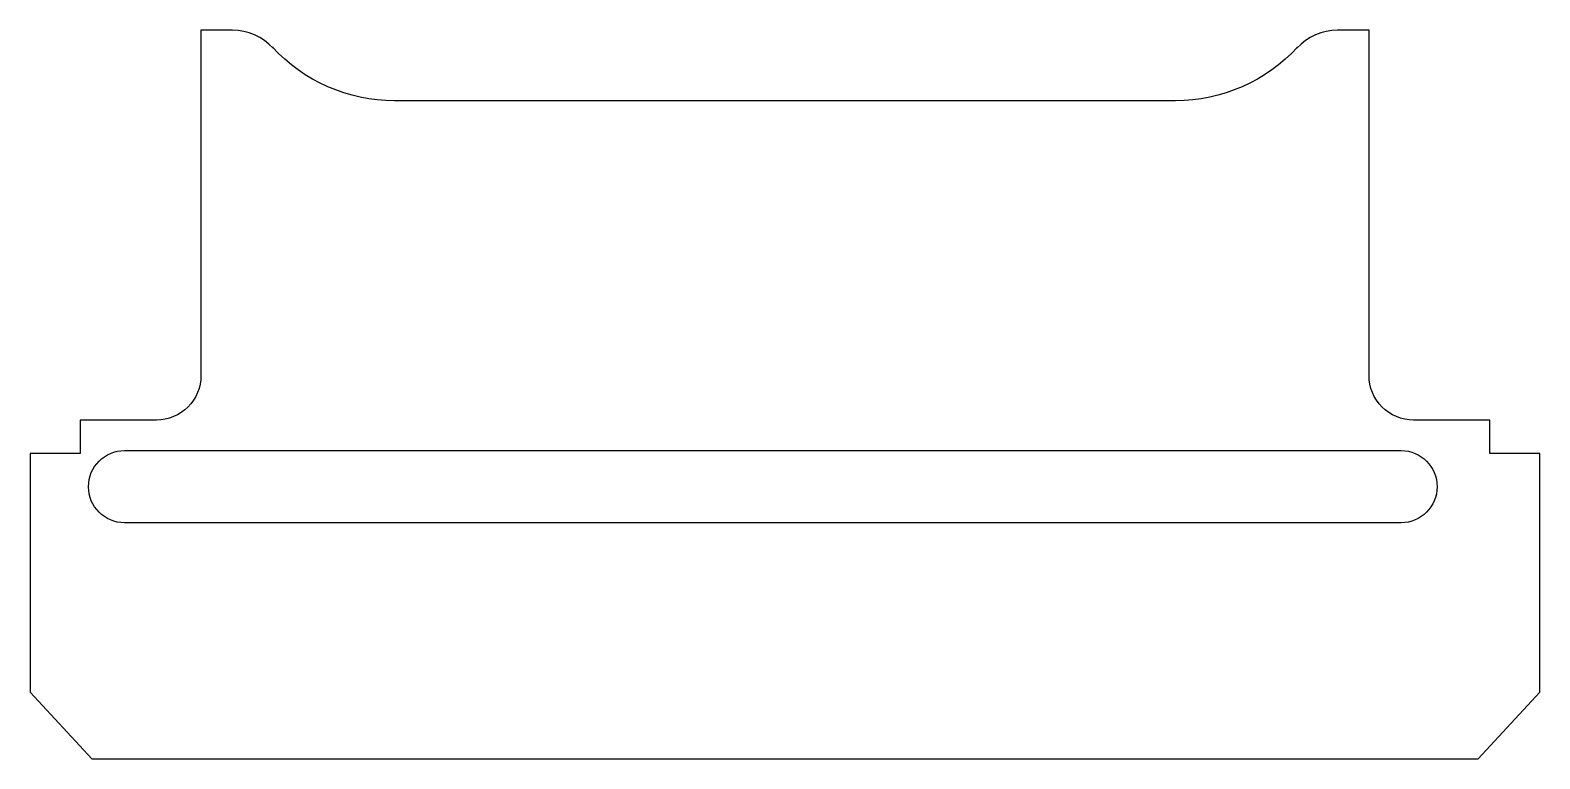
# Model space of a CAD drawing. Header units: millimetres. Extents: x -248 to 24, y -67 to 64.
import ezdxf

# ---------------------------------------------------------------- set-up
doc = ezdxf.new("R2010")
doc.units = ezdxf.units.MM
doc.layers.get('0').update_dxf_attribs({"linetype": 'CONTINUOUS'})

msp = doc.modelspace()

# ---------------------------------------------------------------- linework, layer by layer
for points in [[(1.7, -6.1, -0.414214), (-6.3, 1.9), (-6.3, 64.09), (-11.96, 64.09, 0.208948), (-19.3, 60.88), (-19.17, 61.02, -0.208948), (-41.18, 51.4), (-181.88, 51.4, -0.208948), (-203.9, 61.02), (-203.76, 60.88, 0.208948), (-211.1, 64.09), (-216.76, 64.09), (-216.76, 1.9, -0.414214), (-224.76, -6.1), (-238.53, -6.1), (-238.53, -12.1), (-247.53, -12.1), (-247.53, -55.1), (-236.42, -67.1), (13.36, -67.1), (24.47, -55.1), (24.47, -12.1), (15.47, -12.1), (15.47, -6.1)], [(-230.53, -24.6, -1), (-230.53, -11.6), (-0.53, -11.6, -1), (-0.53, -24.6)]]:
    msp.add_lwpolyline(points, format="xyb", close=True)

doc.saveas('drawing.dxf')
